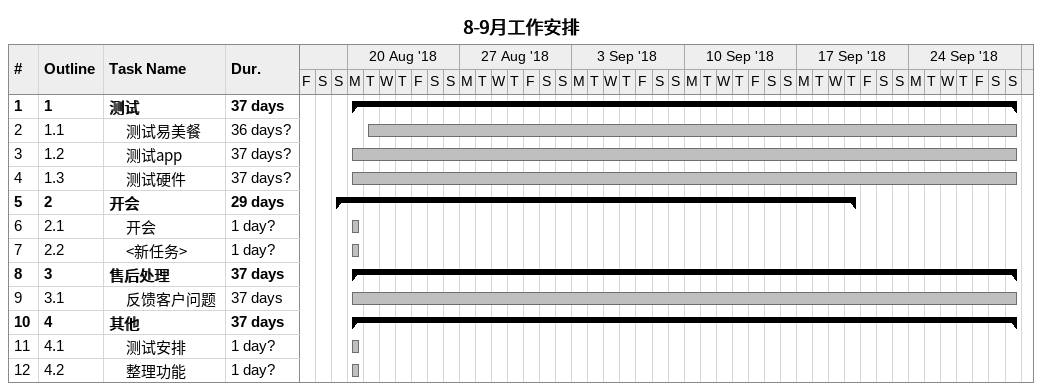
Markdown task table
8-9月工作安排

| ID | WBS | Task | Duration | Start | Finish |
|---|---|---|---|---|---|
| 1 | 1 | **测试** | 37d | 2018-08-20 | 2018-09-30 |
| 2 | 1.1 | 测试易美餐 | 36d? | 2018-08-21 | 2018-09-30 |
| 3 | 1.2 | 测试app | 37d? | 2018-08-20 | 2018-09-30 |
| 4 | 1.3 | 测试硬件 | 37d? | 2018-08-20 | 2018-09-30 |
| 5 | 2 | **开会** | 29d | 2018-08-19 | 2018-09-20 |
| 6 | 2.1 | 开会 | 1d? | 2018-08-20 | 2018-08-20 |
| 7 | 2.2 | <新任务> | 1d? | 2018-08-20 | 2018-08-20 |
| 8 | 3 | **售后处理** | 37d | 2018-08-20 | 2018-09-30 |
| 9 | 3.1 | 反馈客户问题 | 37d | 2018-08-20 | 2018-09-30 |
| 10 | 4 | **其他** | 37d | 2018-08-20 | 2018-09-30 |
| 11 | 4.1 | 测试安排 | 1d? | 2018-08-20 | 2018-08-20 |
| 12 | 4.2 | 整理功能 | 1d? | 2018-08-20 | 2018-08-20 |
